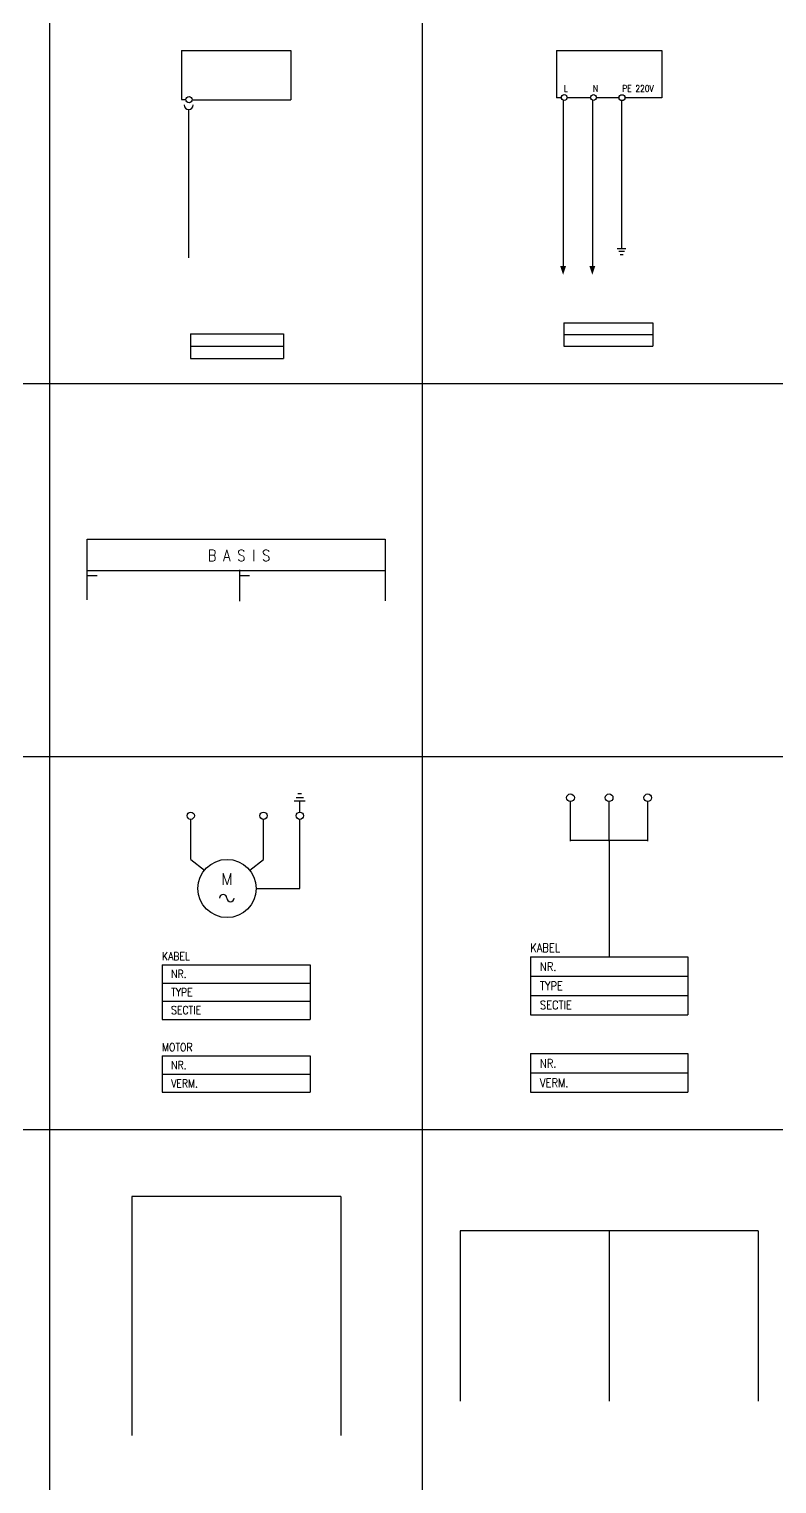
# Model space of a CAD drawing. Extents: x -7 to 200, y -18 to 300.
# Drawn here: x 24.31 to 49.37, y 123.13 to 171.87 of the extents above; entities that cross this region are included whole.
import ezdxf
from ezdxf.enums import TextEntityAlignment as Align

# ---------------------------------------------------------------- set-up
doc = ezdxf.new("R2010")
doc.units = 0
doc.header["$LTSCALE"] = 4
doc.header["$MEASUREMENT"] = 0
doc.linetypes.add('DASHED', pattern=[18.75, 12.5, -6.25])
doc.layers.get('0').update_dxf_attribs({"linetype": 'CONTINUOUS'})
for name, color, linetype in [('1', 7, 'CONTINUOUS'), ('10', 1, 'DASHED'), ('11', 3, 'DASHED'), ('2', 1, 'CONTINUOUS'), ('3', 4, 'CONTINUOUS'), ('GRID', 9, 'CONTINUOUS'), ('SYMB', 7, 'CONTINUOUS')]:
    doc.layers.add(name, color=color, linetype=linetype)
doc.styles.add('DINY', font='SIMPLEX', dxfattribs={"width": 0.95})
doc.styles.add('ROMANS', font='ROMANS', dxfattribs={"width": 0.85})
doc.styles.get("Standard").update_dxf_attribs({"font": 'simplex'})

# ---------------------------------------------------------------- blocks, each defined once
blk = doc.blocks.new('VPAINT')
at = {"layer": '1'}
for p, q in [((0, -0.92), (36, -0.92)), ((0, -0.92), (0, -16.97)), ((0, -1.14), (0, -16.97)), ((36, -0.92), (36, -17.04)), ((36, -1.14), (36, -16.97)), ((0, -16.97), (1.51, -16.97)), ((0, -16.97), (1.51, -16.97)), ((3.51, -17.04), (36, -17.04)), ((2.36, -20.26), (2.36, -69)), ((3, -94), (33.5, -94)), ((3, -98), (33.5, -98)), ((3, -98), (33.5, -98))]:
    blk.add_line(p, q, dxfattribs=at)
blk.add_circle((2.51, -17.04), 1, dxfattribs=at)
blk.add_circle((2.51, -17.04), 1, dxfattribs=at)
blk.add_arc((2.38, -18.76), 1.5, 180, 0, dxfattribs=at)
at = {"layer": '3'}
for p, q in [((3, -94), (33.5, -94)), ((3, -94), (3, -102)), ((3, -94), (3, -102)), ((33.5, -94), (33.5, -102)), ((33.5, -94), (33.5, -102)), ((3, -102), (33.5, -102)), ((3, -102), (33.5, -102))]:
    blk.add_line(p, q, dxfattribs=at)
at = {"flags": 1}
blk.add_attdef('SYMBTYPE', (0, 0), '', height=0.2, dxfattribs=at)
at = {"layer": '1', "width": 0.85}
for p in [(0.5, -90), (5, -90)]:
    blk.add_attdef('TEXT', p, '', height=2.2, rotation=90, dxfattribs=at)
for tag, p in [('TYPE', (18.25, -97.1)), ('PLAATS', (18.25, -101.1))]:
    blk.add_attdef(tag, text='', height=2.2, dxfattribs=at).set_placement(p, align=Align.CENTER)
at = {"layer": '11', "width": 0.85}
for tag, p in [('TYPE', (18, -7.78)), ('OMSCHRIJVING', (18, -12.28))]:
    blk.add_attdef(tag, text='', height=3.2, dxfattribs=at).set_placement(p, align=Align.CENTER)
blk = doc.blocks.new('VPASUP')
at = {"layer": '1'}
for p, q in [((0, -0.91), (36, -0.91)), ((0, -0.92), (0, -15)), ((0, -1.14), (0, -17.05)), ((36, -0.92), (36, -15)), ((36, -1.14), (36, -17.05)), ((0, -17), (1.72, -17)), ((2.27, -18.09), (2.27, -74.63)), ((3.64, -17), (11.68, -17)), ((12.27, -18.09), (12.27, -74.63)), ((13.6, -17), (21.47, -17)), ((22.27, -18.09), (22.27, -65.63)), ((23.31, -17), (34.56, -17)), ((33.45, -17), (35.98, -17)), ((20.77, -68.63), (23.77, -68.63)), ((23.27, -69.63), (21.27, -69.63)), ((22.27, -65.63), (22.27, -68.63)), ((21.77, -70.63), (22.77, -70.63)), ((2.5, -94), (33, -94)), ((2.5, -94), (2.5, -102)), ((2.5, -98), (33, -98)), ((2.5, -98), (33, -98))]:
    blk.add_line(p, q, dxfattribs=at)
for centre in [(2.66, -17), (12.66, -17), (22.41, -17.04)]:
    blk.add_circle(centre, 1, dxfattribs=at)
at = {"layer": '2'}
for points in [[(3.27, -74.63), (2.27, -77.63), (3.27, -74.63), (1.27, -74.63)], [(13.27, -74.63), (12.27, -77.63), (13.27, -74.63), (11.27, -74.63)]]:
    blk.add_solid(points, dxfattribs=at)
at = {"layer": '3'}
for p, q in [((2.5, -94), (33, -94)), ((2.5, -94), (2.5, -102)), ((33, -94), (33, -102)), ((33, -94), (33, -102)), ((2.5, -102), (33, -102)), ((2.5, -102), (33, -102))]:
    blk.add_line(p, q, dxfattribs=at)
at = {"flags": 1}
blk.add_attdef('SYMBTYPE', (0, 0), '', height=0.2, dxfattribs=at)
at = {"layer": '1', "width": 0.85}
for s, p in [('L', (2.5, -15)), ('N', (12.5, -15)), ('PE 220V', (22.5, -15))]:
    blk.add_text(s, height=2.2, dxfattribs=at).set_placement(p)
for p in [(5, -21), (15, -21), (25, -21)]:
    blk.add_attdef('NR', p, '', height=2.2, dxfattribs=at)
for tag, p in [('F---', (9.17, -80.63)), ('TYPE', (17.57, -96.32))]:
    blk.add_attdef(tag, text='', height=2.2, dxfattribs=at).set_placement(p, align=Align.MIDDLE)
blk.add_attdef('PLAATS', text='', height=2.2, dxfattribs=at).set_placement((17.86, -100.73), align=Align.CENTER)
at = {"layer": '11', "width": 0.85}
blk.add_attdef('SOORT', text='', height=3.2, dxfattribs=at).set_placement((17.57, -6.32), align=Align.MIDDLE)
blk = doc.blocks.new('VPA100BA')
at = {"layer": '1'}
for p, q in [((0, -15), (0, -7.78)), ((0, -9), (2.5, -9)), ((37.5, -9), (40, -9)), ((37.52, -7.57), (37.52, -15.26)), ((73.48, -7.78), (73.48, -15.23))]:
    blk.add_line(p, q, dxfattribs=at)
at = {"layer": '3'}
for p, q in [((0, 0), (73.48, 0)), ((0, -7.78), (0, 0)), ((73.48, 0), (73.48, -7.78)), ((0, -7.78), (73.48, -7.78))]:
    blk.add_line(p, q, dxfattribs=at)
at = {"flags": 1}
blk.add_attdef('SYMBTYPE', (0, 0), '', height=0.2, dxfattribs=at)
at = {"layer": '3', "style": 'ROMANS', "width": 0.85}
blk.add_text('B A S I S', height=2.8, dxfattribs=at).set_placement((37.43, -4.05), align=Align.MIDDLE)
blk = doc.blocks.new('MOTMONO')
at = {"layer": '1'}
for p, q in [((8.98, 4.01), (10.98, 4.01)), ((10.48, 5.01), (9.48, 5.01)), ((11.48, 3.01), (8.48, 3.01)), ((9.98, 0.01), (9.98, 3.01)), ((-20, -13), (-20, -2)), ((0, -13), (0, -2)), ((10, -21), (10, -2)), ((-20, -13), (-16.25, -16)), ((-3.75, -16), (0, -13)), ((-2, -21), (10, -21)), ((-27.89, -42), (-27.89, -57)), ((-27.89, -42), (12.89, -42)), ((12.89, -42), (12.89, -57)), ((-27.89, -47), (12.89, -47)), ((-27.89, -52), (12.89, -52)), ((-27.89, -57), (12.89, -57)), ((-27.89, -67), (12.89, -67)), ((-27.89, -67), (-27.89, -77)), ((12.89, -67), (12.89, -77)), ((-27.89, -72), (12.89, -72)), ((-27.89, -77), (12.89, -77))]:
    blk.add_line(p, q, dxfattribs=at)
for centre in [(-20, -1), (0, -1), (10, -1)]:
    blk.add_circle(centre, 1, dxfattribs=at)
for centre, start, end in [((-11.07, -23.62), 0, 180), ((-9.07, -23.62), 180, 0)]:
    blk.add_arc(centre, 1, start, end, dxfattribs=at)
at = {"layer": '3'}
blk.add_circle((-10, -21), 8, dxfattribs=at)
at = {"flags": 1}
blk.add_attdef('SYMBTYPE', (0, 0), '', height=0.2, dxfattribs=at)
at = {"layer": '1', "style": 'DINY', "width": 0.95}
blk.add_text('M', height=3.2, dxfattribs=at).set_placement((-10, -20), align=Align.CENTER)
at = {"layer": '1', "style": 'ROMANS', "width": 0.85}
for s, p in [('KABEL', (-27.9, -40.73)), ('NR.', (-25.39, -45.6)), ('TYPE', (-25.39, -50.59)), ('SECTIE', (-25.39, -55.53)), ('MOTOR', (-27.9, -65.73)), ('NR.', (-25.39, -70.66)), ('VERM.', (-25.39, -75.67))]:
    blk.add_text(s, height=2.2, dxfattribs=at).set_placement(p)
at = {"layer": '1', "width": 0.85}
for tag, p in [('KABELNR', (0.39, -45.69)), ('TYPE', (0.39, -50.69)), ('SECTIE', (0.39, -55.69)), ('VERBR_NR', (0.39, -70.69)), ('VERMOGEN', (0.39, -75.69))]:
    blk.add_attdef(tag, text='', height=2.2, dxfattribs=at).set_placement(p, align=Align.CENTER)
at = {"layer": '10', "width": 0.85}
blk.add_attdef('MATCODE', text='', height=2.2, dxfattribs=at).set_placement((-21.82, 0.04), align=Align.RIGHT)
for tag, p in [('T3', (-18.48, 0.08)), ('T2', (1.52, 0.08)), ('T1', (11.52, 0.08))]:
    blk.add_attdef(tag, p, '', height=2.2, dxfattribs=at)
blk = doc.blocks.new('VERTREK')
at = {"layer": '1'}
for p, q in [((-19.98, -12.17), (-19.98, -1.97)), ((-9.98, -12.17), (-9.98, -1.97)), ((0.02, -12.17), (0.02, -1.97)), ((-30.37, -42.17), (10.41, -42.17)), ((-30.37, -42.17), (-30.37, -57.17)), ((10.41, -42.17), (10.41, -57.17)), ((-30.37, -47.17), (10.41, -47.17)), ((-30.37, -52.17), (10.41, -52.17)), ((-30.37, -57.17), (10.41, -57.17)), ((-30.37, -67.17), (10.41, -67.17)), ((-30.37, -67.17), (-30.37, -77.17)), ((10.41, -67.17), (10.41, -77.17)), ((-30.37, -72.17), (10.41, -72.17)), ((-30.37, -77.17), (10.41, -77.17))]:
    blk.add_line(p, q, dxfattribs=at)
for centre in [(-19.98, -0.97), (-9.98, -0.97), (0.02, -0.97)]:
    blk.add_circle(centre, 1, dxfattribs=at)
at = {"layer": '2'}
for p, q in [((0, -12), (-20, -12)), ((-10, -12), (-10, -42))]:
    blk.add_line(p, q, dxfattribs=at)
at = {"flags": 1}
blk.add_attdef('SYMBTYPE', (0, 0), '', height=0.2, dxfattribs=at)
at = {"layer": '1', "style": 'ROMANS', "width": 0.85}
for s, p in [('KABEL', (-30.38, -40.89)), ('NR.', (-27.87, -45.77)), ('TYPE', (-27.87, -50.75)), ('SECTIE', (-27.87, -55.7)), ('NR.', (-27.87, -70.83)), ('VERM.', (-27.87, -75.84))]:
    blk.add_text(s, height=2.2, dxfattribs=at).set_placement(p)
at = {"layer": '1', "width": 0.85}
for tag, p in [('NR1', (-2.09, -45.86)), ('TYPE', (-2.09, -50.86)), ('SECTIE', (-2.09, -55.86)), ('NR1', (-2.09, -70.86)), ('VERMOGEN', (-2.09, -75.86))]:
    blk.add_attdef(tag, text='', height=2.2, dxfattribs=at).set_placement(p, align=Align.CENTER)
at = {"layer": '10', "width": 0.85}
blk.add_attdef('MATCODE', text='', height=2.2, dxfattribs=at).set_placement((-21.81, 0.07), align=Align.RIGHT)
for tag, p in [('T3', (-18.46, 0.11)), ('T2', (-8.46, 0.11)), ('T1', (1.54, 0.11))]:
    blk.add_attdef(tag, p, '', height=2.2, dxfattribs=at)
blk = doc.blocks.new('LSTK2')
at = {"layer": '1'}
for p, q in [((-7, 8), (-7, 0)), ((0, 8), (0, 0))]:
    blk.add_line(p, q, dxfattribs=at)
at = {"layer": '3'}
blk.add_line((0, 8), (-7, 8), dxfattribs=at)
at = {"flags": 1}
blk.add_attdef('SYMBTYPE', (0, 0), '', height=0.2, dxfattribs=at)
at = {"layer": '10', "width": 0.85}
for tag, p in [('NR1', (-5.816, 1.978)), ('NR2', (1.24, 1.745))]:
    blk.add_attdef(tag, text='', height=2.2, rotation=270, dxfattribs=at).set_placement(p, align=Align.RIGHT)
blk = doc.blocks.new('LSTK3')
at = {"layer": '1'}
for p, q in [((-14, 8), (-14, 0)), ((-7, 8), (-7, 0)), ((0, 8), (0, 0))]:
    blk.add_line(p, q, dxfattribs=at)
at = {"layer": '3'}
blk.add_line((0, 8), (-14, 8), dxfattribs=at)
at = {"flags": 1}
blk.add_attdef('SYMBTYPE', (0, 0), '', height=0.2, dxfattribs=at)
at = {"layer": '10', "width": 0.85}
for tag, p in [('NR1', (-12.491, 1.745)), ('NR2', (-5.816, 1.978)), ('NR3', (1.24, 1.745))]:
    blk.add_attdef(tag, text='', height=2.2, rotation=270, dxfattribs=at).set_placement(p, align=Align.RIGHT)

msp = doc.modelspace()

# ---------------------------------------------------------------- linework, layer by layer
at = {"layer": 'GRID', "linetype": 'CONTINUOUS'}
for p, q in [((25, 72.5), (25, 285)), ((37.5, 72.5), (37.5, 285)), ((0, 160), (187.5, 160)), ((0, 147.5), (187.5, 147.5)), ((0, 135), (187.5, 135))]:
    msp.add_line(p, q, dxfattribs=at)

# ---------------------------------------------------------------- block references
at = {"layer": 'SYMB', "linetype": 'CONTINUOUS'}
for name, p, xscale, yscale, zscale in [('VPAINT', (29.414, 171.248), 0.102017434889122, 0.102017434889122, 0.102017434889122), ('VPASUP', (41.986, 171.248), 0.09801387916217698, 0.09801387916217698, 0.09801387916217698), ('VPA100BA', (26.252, 154.787), 0.136056498142897, 0.136056498142897, 0.136056498142897), ('MOTMONO', (32.164, 145.637), 0.121904762316453, 0.121904762316453, 0.121904762316453), ('VERTREK', (45.043, 146.244), 0.129497313151798, 0.129497313151798, 0.129497313151798), ('LSTK3', (48.749, 125.896), 0.7136024600227729, 0.7136024600227729, 0.7136024600227729)]:
    msp.add_blockref(name, p, dxfattribs=dict(at, xscale=xscale, yscale=yscale, zscale=zscale))
msp.add_blockref('LSTK2', (34.755, 124.751), dxfattribs=at)

doc.saveas('drawing.dxf')
